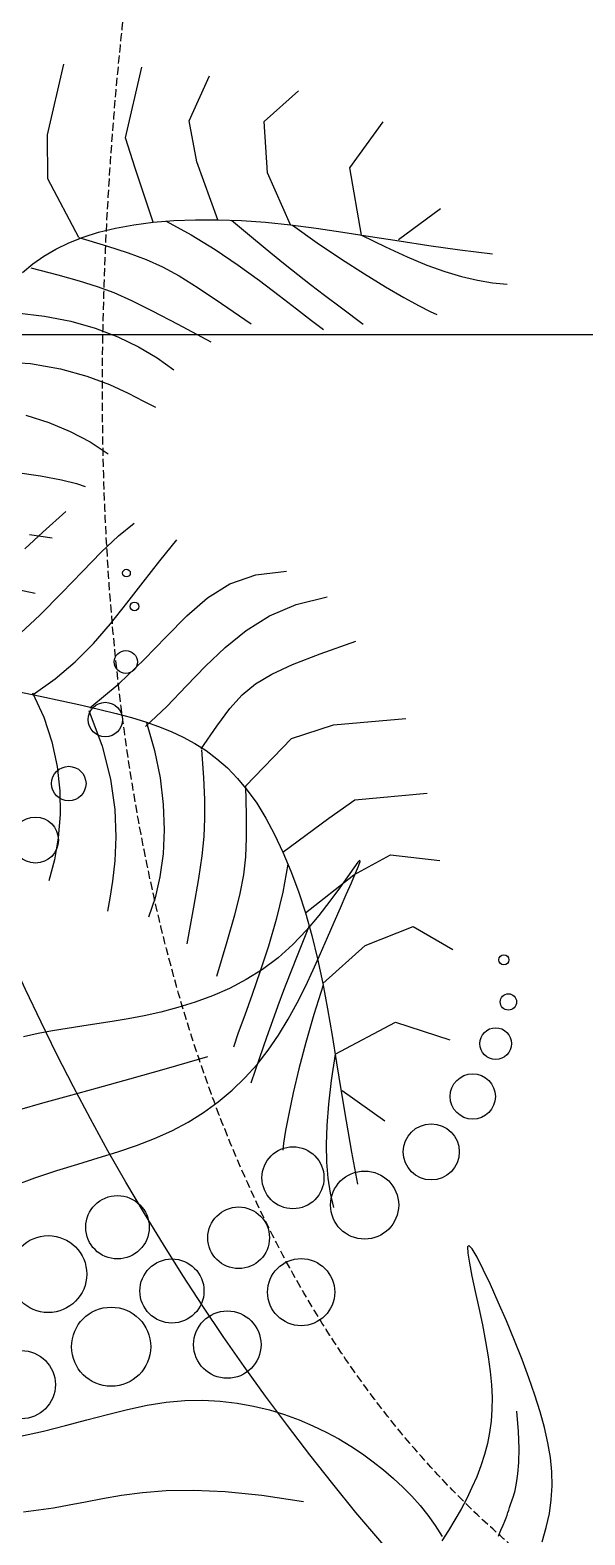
# Model space of a CAD drawing. Header units: millimetres. Extents: x -1030105 to 906887, y -616134 to 1220667.
# Drawn here: x -103312 to -102447, y 540522 to 542870 of the extents above; entities that cross this region are included whole.
import ezdxf
from ezdxf.enums import TextEntityAlignment as Align

# ---------------------------------------------------------------- set-up
doc = ezdxf.new("R2010")
doc.units = ezdxf.units.MM
doc.header["$MEASUREMENT"] = 0
doc.linetypes.add('CENTER', pattern=[2, 1.25, -0.25, 0.25, -0.25])
doc.linetypes.add('DASH', pattern=[0.35, 0.25, -0.1])
doc.layers.add('A-Furniture', color=143, linetype='Continuous')
doc.layers.add('A-Tree', color=98, linetype='Continuous')
doc.styles.add('Arial_Bold', font='arialbd.ttf')

# ---------------------------------------------------------------- blocks, each defined once
blk = doc.blocks.new('FUR')
at = {"layer": 'A-Furniture'}
blk.add_spline([(-46363.2, 38182.9), (-48352.5, 38723.5), (-50738.5, 38178), (-51362, 36517), (-50932.5, 34079.5), (-50064.5, 32040.5), (-50421.5, 30984.5), (-51848, 29643), (-52520.5, 28302), (-51538.5, 26726), (-50124.5, 25889.5), (-50095, 24971), (-52639.5, 24599), (-55765, 24191), (-58101.5, 22242.5), (-58906.5, 18981.5), (-56698.5, 16186.5), (-53355, 16334.5), (-51777.5, 19442.5), (-50750.5, 19799.5), (-49708, 18980.5), (-48064, 17526), (-44522, 19754.5), (-45333.5, 23059), (-45063.5, 25559.5), (-44007, 26675), (-42620, 29779.5), (-44288.5, 31022.5), (-44768.5, 31764), (-44667, 32856), (-43949.5, 34829.5), (-44667.5, 36918), (-46363.2, 38182.9)], degree=3, dxfattribs=at)
at = {"layer": 'A-Furniture', "color": 8, "linetype": 'DASH', "ltscale": 50}
blk.add_spline([(-50566, 37159), (-51008, 36018.5), (-50216.5, 33499), (-49314.5, 31733), (-50014, 29838.5), (-51873, 28827), (-52222.5, 28146.5), (-51693.5, 27011), (-49883, 26208.5), (-49561.5, 25206.5), (-50398.5, 23780.5), (-53858.5, 23928), (-55625, 23971), (-58352, 20316.5), (-57894, 17234), (-55904, 16635), (-53916.5, 17058), (-52628, 18971), (-51724, 19729.5), (-50444, 19895.5), (-49094.5, 18897.5), (-47843, 18106.5), (-46008, 18156.5), (-44972, 19467.5), (-45616, 21675), (-45842.5, 25106), (-44013.5, 27180), (-43514, 29135.5), (-44916.5, 31444), (-45133.5, 32869), (-44396.5, 34640.5), (-45722, 37013), (-47384.5, 37836.5), (-50304.5, 37554), (-50566, 37159)], degree=3, dxfattribs=at)
blk = doc.blocks.new('CAY8')
at = {"color": 0, "linetype": 'ByBlock'}
for p, q in [((-547.9, 478.76), (-544.18, 486.08)), ((-571.53, 468.72), (-562.77, 484.66)), ((-552.24, 471.48), (-547.9, 478.76)), ((-557.34, 464.08), (-552.24, 471.48)), ((-589.43, 438.98), (-596.9, 467.08)), ((-580.17, 453.55), (-571.53, 468.72)), ((-563.36, 456.44), (-557.34, 464.08)), ((-636.57, 428.62), (-653.56, 455.29)), ((-588.61, 439.06), (-580.17, 453.55)), ((-570.42, 448.43), (-563.36, 456.44)), ((-578.67, 439.91), (-570.42, 448.43)), ((-596.79, 425.17), (-588.61, 439.06)), ((-588.27, 430.76), (-578.67, 439.91)), ((-558.32, 429.97), (-550.89, 436.1)), ((-550.89, 436.1), (-545.65, 440.69)), ((-545.65, 440.69), (-542.85, 443.44)), ((-599.34, 420.83), (-636.57, 428.62)), ((-599.34, 420.83), (-588.27, 430.76)), ((-567.65, 422.63), (-558.32, 429.97)), ((-604.64, 411.79), (-596.79, 425.17)), ((-578.61, 414.36), (-567.65, 422.63)), ((-678.07, 393.78), (-686.88, 417.78)), ((-612.09, 398.83), (-604.64, 411.79)), ((-590.94, 405.48), (-578.61, 414.36)), ((-604.35, 396.3), (-590.94, 405.48)), ((-565.66, 395.62), (-552.83, 403.51)), ((-650.77, 384.91), (-678.07, 393.78)), ((-619.08, 386.22), (-612.09, 398.83)), ((-618.58, 387.12), (-604.35, 396.3)), ((-575.82, 389.41), (-565.66, 395.62)), ((-619.08, 386.22), (-650.77, 384.91)), ((-625.54, 373.86), (-619.08, 386.22)), ((-584.25, 384.33), (-575.82, 389.41)), ((-599.72, 375.35), (-591.9, 379.82)), ((-591.9, 379.82), (-584.25, 384.33)), ((-574.42, 372.1), (-565.38, 377.42)), ((-565.38, 377.42), (-558.25, 381.82)), ((-693.68, 355.05), (-712.89, 374.89)), ((-631.4, 361.69), (-625.54, 373.86)), ((-619.64, 364.29), (-608.65, 370.35)), ((-608.65, 370.35), (-599.72, 375.35)), ((-584.97, 365.88), (-574.42, 372.1)), ((-636.65, 349.74), (-631.4, 361.69)), ((-633.64, 356.6), (-619.64, 364.29)), ((-596.63, 358.8), (-584.97, 365.88)), ((-670.95, 350.68), (-693.68, 355.05)), ((-609.01, 350.91), (-596.63, 358.8)), ((-636.65, 349.74), (-670.95, 350.68)), ((-641.28, 338.06), (-636.65, 349.74)), ((-621.72, 342.22), (-609.01, 350.91)), ((-592.64, 334.37), (-576.03, 345.52)), ((-351.64, 306), (-340.15, 344.76)), ((-697.95, 318.68), (-731.26, 341.59)), ((-645.27, 326.71), (-641.28, 338.06)), ((-634.35, 332.78), (-621.72, 342.22)), ((-308.55, 301.69), (-297.06, 340.45)), ((-648.61, 315.72), (-645.27, 326.71)), ((-646.51, 322.62), (-634.35, 332.78)), ((-605.48, 325.54), (-592.64, 334.37)), ((-421.54, 311.33), (-419.15, 328.97)), ((-391.03, 313.6), (-390.43, 334.71)), ((-272.64, 308.87), (-259.72, 333.27)), ((-680.23, 317.46), (-697.95, 318.68)), ((-615.5, 318.17), (-605.48, 325.54)), ((-590.78, 307.61), (-574.94, 321)), ((-230.99, 306), (-210.88, 321.79)), ((-648.61, 315.72), (-680.23, 317.46)), ((-651.3, 305.16), (-648.61, 315.72)), ((-630.78, 304.52), (-623.62, 311.45)), ((-623.62, 311.45), (-615.5, 318.17)), ((-445.23, 296.57), (-440.7, 313.18)), ((-421.1, 295.19), (-421.54, 311.33)), ((-391.16, 297.27), (-391.03, 313.6)), ((-715.36, 279.03), (-748.67, 301.93)), ((-653.31, 295.07), (-651.3, 305.16)), ((-637.92, 296.57), (-630.78, 304.52)), ((-603.01, 297.09), (-590.78, 307.61)), ((-353.08, 281.6), (-351.64, 306)), ((-304.24, 284.47), (-308.55, 301.69)), ((-269.77, 285.9), (-272.64, 308.87)), ((-230.99, 277.29), (-230.99, 306)), ((-185.02, 277.29), (-164.91, 301.69)), ((-654.63, 285.5), (-653.31, 295.07)), ((-645.98, 286.75), (-637.92, 296.57)), ((-612.52, 288.53), (-603.01, 297.09)), ((-577.61, 290.05), (-567.95, 296.07)), ((-445.75, 281.34), (-445.23, 296.57)), ((-418.36, 280.16), (-421.1, 295.19)), ((-390.53, 284.53), (-391.16, 297.27)), ((-655.88, 274.22), (-645.98, 286.75)), ((-655.27, 276.49), (-654.63, 285.5)), ((-620.19, 281.01), (-612.52, 288.53)), ((-587.18, 282.69), (-577.61, 290.05)), ((-275.46, 291.78), (-276.22, 291.99)), ((-276.22, 291.99), (-275.57, 290.51)), ((-275.57, 290.51), (-273.44, 287.2)), ((-273.44, 290.06), (-275.46, 291.78)), ((-270.29, 287.04), (-273.44, 290.06)), ((-273.44, 287.2), (-270.09, 282.21)), ((-266.18, 282.92), (-270.29, 287.04)), ((-260.07, 253), (-269.77, 285.9)), ((-692.59, 270.12), (-715.36, 279.03)), ((-655.26, 267.99), (-655.27, 276.49)), ((-626.89, 273.62), (-620.19, 281.01)), ((-596.56, 274.03), (-587.18, 282.69)), ((-558.04, 274.14), (-552.38, 278.94)), ((-443.08, 266.85), (-445.75, 281.34)), ((-413.87, 265.87), (-418.36, 280.16)), ((-388.87, 274.17), (-390.53, 284.53)), ((-337.84, 247.95), (-353.08, 281.6)), ((-296.12, 253.86), (-304.24, 284.47)), ((-270.09, 282.21), (-265.84, 275.77)), ((-261.23, 277.9), (-266.18, 282.92)), ((-255.59, 272.19), (-261.23, 277.9)), ((-219.95, 247.56), (-230.99, 277.29)), ((-180.93, 239.47), (-185.02, 277.29)), ((-655.88, 274.22), (-692.59, 270.12)), ((-654.62, 259.95), (-655.26, 267.99)), ((-633.5, 265.45), (-626.89, 273.62)), ((-605.6, 264.08), (-596.56, 274.03)), ((-565.25, 267.87), (-558.04, 274.14)), ((-385.89, 265.01), (-388.87, 274.17)), ((-265.84, 275.77), (-261.02, 268.1)), ((-261.02, 268.1), (-255.94, 259.43)), ((-249.4, 265.97), (-255.59, 272.19)), ((-52.02, 270.41), (-54.57, 269.45)), ((-54.57, 269.45), (-54.03, 268.41)), ((-54.03, 268.41), (-50.73, 267.27)), ((-46.72, 271.25), (-52.02, 270.41)), ((-39.14, 271.99), (-46.72, 271.25)), ((-29.8, 272.59), (-39.14, 271.99)), ((-19.18, 273.06), (-29.8, 272.59)), ((-7.78, 273.39), (-19.18, 273.06)), ((3.92, 273.56), (-7.78, 273.39)), ((15.4, 273.55), (3.92, 273.56)), ((26.27, 273.37), (15.4, 273.55)), ((36.49, 272.96), (26.27, 273.37)), ((46.11, 272.28), (36.49, 272.96)), ((55.17, 271.29), (46.11, 272.28)), ((63.73, 269.93), (55.17, 271.29)), ((71.84, 268.17), (63.73, 269.93)), ((79.53, 265.95), (71.84, 268.17)), ((-653.4, 252.3), (-654.62, 259.95)), ((-640.91, 255.59), (-633.5, 265.45)), ((-614.21, 252.85), (-605.6, 264.08)), ((-582.5, 249.94), (-573.55, 259.87)), ((-573.55, 259.87), (-565.25, 267.87)), ((-472.02, 249.74), (-479.48, 262.94)), ((-438.04, 252.48), (-443.08, 266.85)), ((-408.17, 251.93), (-413.87, 265.87)), ((-381.31, 255.85), (-385.89, 265.01)), ((-242.82, 259.41), (-249.4, 265.97)), ((-50.73, 267.27), (-45.19, 266.03)), ((-45.19, 266.03), (-37.91, 264.7)), ((-37.91, 264.7), (-29.38, 263.28)), ((-29.38, 263.28), (-20.12, 261.76)), ((-20.12, 261.76), (-10.62, 260.15)), ((-10.62, 260.15), (-1.4, 258.44)), ((51.88, 257.04), (41.09, 260.35)), ((86.88, 263.24), (79.53, 265.95)), ((93.91, 259.98), (86.88, 263.24)), ((100.71, 256.14), (93.91, 259.98)), ((-651.63, 244.98), (-653.4, 252.3)), ((-649.99, 243.12), (-640.91, 255.59)), ((-622.24, 240.38), (-614.21, 252.85)), ((-431.43, 237.58), (-438.04, 252.48)), ((-401.81, 237.97), (-408.17, 251.93)), ((-374.83, 245.49), (-381.31, 255.85)), ((-326.73, 250.25), (-317.22, 251.94)), ((-317.22, 251.94), (-307, 253.14)), ((-307, 253.14), (-296.12, 253.86)), ((-296.12, 253.86), (-284.64, 254.07)), ((-288.91, 253.99), (-275.49, 245.56)), ((-284.64, 254.07), (-272.61, 253.79)), ((-272.61, 253.79), (-260.07, 253)), ((-260.07, 253), (-247.08, 251.69)), ((-255.94, 259.43), (-250.94, 249.99)), ((-252.62, 252.25), (-240.98, 241.31)), ((-247.08, 251.69), (-233.7, 249.88)), ((-235.96, 252.57), (-242.82, 259.41)), ((-228.97, 245.44), (-235.96, 252.57)), ((-160.61, 235.66), (-136.19, 251.45)), ((-1.4, 258.44), (7.15, 256.63)), ((7.15, 256.63), (15, 254.69)), ((15, 254.69), (22.23, 252.59)), ((22.23, 252.59), (28.92, 250.3)), ((60.77, 253.86), (51.88, 257.04)), ((67.98, 250.85), (60.77, 253.86)), ((107.32, 251.7), (100.71, 256.14)), ((113.82, 246.6), (107.32, 251.7)), ((-649.36, 237.93), (-651.63, 244.98)), ((-591.64, 237.84), (-582.5, 249.94)), ((-547.86, 238.09), (-537.98, 245.06)), ((-493.37, 233.62), (-496.72, 244.28)), ((-464.39, 236.88), (-472.02, 249.74)), ((-366.19, 232.74), (-374.83, 245.49)), ((-351.02, 242.33), (-343.57, 245.43)), ((-343.57, 245.43), (-335.49, 248.07)), ((-337.84, 247.95), (-322.86, 242.4)), ((-335.49, 248.07), (-326.73, 250.25)), ((-275.49, 245.56), (-262.61, 236.47)), ((-250.94, 249.99), (-246.34, 240)), ((-233.7, 249.88), (-219.95, 247.56)), ((-221.98, 238.02), (-228.97, 245.44)), ((-219.95, 247.56), (-205.79, 244.81)), ((-218.94, 247.36), (-205.81, 236.66)), ((-205.79, 244.81), (-191.17, 241.73)), ((28.92, 250.3), (35.15, 247.77)), ((35.15, 247.77), (40.98, 244.98)), ((40.98, 244.98), (46.51, 241.89)), ((73.73, 248.04), (67.98, 250.85)), ((78.24, 245.45), (73.73, 248.04)), ((81.71, 243.13), (78.24, 245.45)), ((84.37, 241.09), (81.71, 243.13)), ((-629.6, 226.66), (-622.24, 240.38)), ((-600.52, 223.34), (-591.64, 237.84)), ((-557.39, 229.96), (-547.86, 238.09)), ((-456.83, 224.18), (-464.39, 236.88)), ((-424.07, 221.54), (-431.43, 237.58)), ((-395.32, 223.6), (-401.81, 237.97)), ((-370.33, 230.53), (-364.33, 234.87)), ((-364.33, 234.87), (-357.92, 238.81)), ((-357.92, 238.81), (-351.02, 242.33)), ((-322.86, 242.4), (-311.03, 237.77)), ((-311.03, 237.77), (-301.26, 233.44)), ((-262.61, 236.47), (-250.42, 227.07)), ((-246.34, 240), (-242.46, 229.69)), ((-240.98, 241.31), (-231.81, 232.73)), ((-215.1, 230.33), (-221.98, 238.02)), ((-205.81, 236.66), (-192.93, 226.74)), ((-191.17, 241.73), (-176.02, 238.39)), ((-180.93, 239.47), (-168.07, 232.01)), ((-176.02, 238.39), (-160.28, 234.91)), ((-160.28, 234.91), (-143.89, 231.36)), ((46.51, 241.89), (51.81, 238.46)), ((51.81, 238.46), (56.94, 234.68)), ((56.94, 234.68), (61.91, 230.57)), ((86.43, 239.38), (84.37, 241.09)), ((88.08, 237.99), (86.43, 239.38)), ((89.44, 236.86), (88.08, 237.99)), ((90.62, 235.88), (89.44, 236.86)), ((91.72, 234.96), (90.62, 235.88)), ((92.83, 233.99), (91.72, 234.96)), ((-566.4, 220.71), (-557.39, 229.96)), ((-529.13, 222.62), (-525.8, 226.45)), ((-488.43, 221.32), (-493.37, 233.62)), ((-375.99, 225.81), (-370.33, 230.53)), ((-365.59, 232.73), (-350.93, 227.95)), ((-350.93, 227.95), (-339.26, 223.95)), ((-301.26, 233.44), (-292.46, 228.77)), ((-292.46, 228.77), (-283.56, 223.12)), ((-250.42, 227.07), (-239.08, 217.74)), ((-242.46, 229.69), (-239.57, 219.24)), ((-231.81, 232.73), (-224.3, 225.78)), ((-208.49, 222.37), (-215.1, 230.33)), ((-192.93, 226.74), (-180.68, 217.76)), ((-168.07, 232.01), (-156.4, 225.72)), ((-143.89, 231.36), (-126.79, 227.83)), ((-126.79, 227.83), (-108.92, 224.42)), ((61.91, 230.57), (66.75, 226.15)), ((66.75, 226.15), (71.44, 221.46)), ((94.07, 232.88), (92.83, 233.99)), ((95.52, 231.52), (94.07, 232.88)), ((97.29, 229.83), (95.52, 231.52)), ((99.46, 227.72), (97.29, 229.83)), ((102, 225.2), (99.46, 227.72)), ((-608.69, 206.22), (-600.52, 223.34)), ((-574.73, 210.37), (-566.4, 220.71)), ((-534.18, 215.52), (-529.13, 222.62)), ((-482.34, 207.59), (-488.43, 221.32)), ((-449.59, 211.47), (-456.83, 224.18)), ((-416.77, 203.72), (-424.07, 221.54)), ((-389.24, 208.43), (-395.32, 223.6)), ((-386.54, 215.29), (-381.36, 220.73)), ((-381.36, 220.73), (-375.99, 225.81)), ((-339.26, 223.95), (-329.45, 220.19)), ((-329.45, 220.19), (-320.35, 216.1)), ((-283.56, 223.12), (-273.46, 215.87)), ((-239.57, 219.24), (-237.62, 208.76)), ((-224.3, 225.78), (-217.63, 219.73)), ((-217.63, 219.73), (-210.98, 213.84)), ((-202.26, 214.15), (-208.49, 222.37)), ((-180.68, 217.76), (-169.43, 209.89)), ((-156.4, 225.72), (-145.75, 220.5)), ((-145.75, 220.5), (-135.94, 216.26)), ((71.44, 221.46), (75.99, 216.52)), ((-540.47, 205.58), (-534.18, 215.52)), ((-510.75, 195.28), (-516.83, 211.26)), ((-442.93, 198.57), (-449.59, 211.47)), ((-396.71, 203.02), (-391.62, 209.41)), ((-391.62, 209.41), (-386.54, 215.29)), ((-391.16, 209.87), (-374.94, 208.25)), ((-320.35, 216.1), (-310.83, 211.13)), ((-310.83, 211.13), (-299.75, 204.73)), ((-273.46, 215.87), (-261.09, 206.39)), ((-239.08, 217.74), (-228.75, 208.83)), ((-210.98, 213.84), (-203.55, 207.4)), ((-196.55, 205.68), (-202.26, 214.15)), ((-169.43, 209.89), (-159.56, 203.29)), ((-135.94, 216.26), (-126.82, 212.9)), ((-126.82, 212.9), (-118.21, 210.33)), ((-118.21, 210.33), (-109.94, 208.46)), ((75.99, 216.52), (80.4, 211.38)), ((80.4, 211.38), (84.69, 206.05)), ((-547.55, 193.22), (-540.47, 205.58)), ((-475.56, 192.61), (-482.34, 207.59)), ((-410.35, 183.49), (-416.77, 203.72)), ((-401.94, 196.02), (-396.71, 203.02)), ((-374.94, 208.25), (-359.63, 205.5)), ((-359.63, 205.5), (-345.28, 201.71)), ((-345.28, 201.71), (-331.95, 197)), ((-299.75, 204.73), (-285.96, 196.35)), ((-261.09, 206.39), (-245.35, 194.04)), ((-237.62, 208.76), (-236.5, 198.3)), ((-228.75, 208.83), (-219.58, 200.72)), ((-203.55, 207.4), (-194.5, 199.65)), ((-191.47, 196.95), (-196.55, 205.68)), ((-159.56, 203.29), (-151.44, 198.12)), ((-109.94, 208.46), (-101.83, 207.18)), ((84.69, 206.05), (88.84, 200.58)), ((-512.36, 187.84), (-505.94, 198.9)), ((-505.86, 182.43), (-510.75, 195.28)), ((-437.08, 185.3), (-442.93, 198.57)), ((-407.41, 188.32), (-401.94, 196.02)), ((-331.95, 197), (-319.69, 191.47)), ((-285.96, 196.35), (-268.33, 185.42)), ((-236.5, 198.3), (-236.12, 187.94)), ((-219.58, 200.72), (-211.72, 193.77)), ((-211.72, 193.77), (-205.33, 188.34)), ((-194.5, 199.65), (-183.03, 189.89)), ((-187.04, 187.97), (-191.47, 196.95)), ((-151.44, 198.12), (-145.45, 194.55)), ((-145.45, 194.55), (-141.97, 192.74)), ((70.07, 190.93), (76.74, 193)), ((76.74, 193), (83.59, 194.73)), ((83.59, 194.73), (90.67, 196.09)), ((88.84, 200.58), (92.88, 194.99)), ((-468.53, 176.58), (-475.56, 192.61)), ((-432.3, 171.5), (-437.08, 185.3)), ((-413.24, 179.85), (-407.41, 188.32)), ((-319.69, 191.47), (-308.55, 185.23)), ((-308.55, 185.23), (-298.6, 178.39)), ((-236.12, 187.94), (-236.37, 177.72)), ((-183.26, 178.74), (-187.04, 187.97)), ((50.65, 182.73), (57.06, 185.78)), ((57.06, 185.78), (63.52, 188.52)), ((63.52, 188.52), (70.07, 190.93)), ((-493.16, 160.01), (-480.82, 178.66)), ((-461.72, 159.69), (-468.53, 176.58)), ((-419.53, 170.52), (-413.24, 179.85)), ((-409.1, 182.55), (-387.93, 182.05)), ((-387.93, 182.05), (-369.12, 179.57)), ((-369.12, 179.57), (-352.59, 175.61)), ((-298.6, 178.39), (-289.88, 171.07)), ((-236.37, 177.72), (-237.13, 167.71)), ((-180.13, 169.26), (-183.26, 178.74)), ((37.86, 175.71), (44.24, 179.38)), ((44.24, 179.38), (50.65, 182.73)), ((-428.83, 157), (-432.3, 171.5)), ((-426.4, 160.23), (-419.53, 170.52)), ((-352.59, 175.61), (-338.25, 170.65)), ((-338.25, 170.65), (-326.04, 165.21)), ((-237.13, 167.71), (-238.31, 157.98)), ((-207.95, 149.37), (-205.62, 173.13)), ((-177.65, 159.53), (-180.13, 169.26)), ((25.22, 167.33), (31.51, 171.69)), ((31.51, 171.69), (37.86, 175.71)), ((-433.96, 148.92), (-426.4, 160.23)), ((-326.04, 165.21), (-315.87, 159.79)), ((-315.87, 159.79), (-307.68, 154.87)), ((-175.83, 149.55), (-177.65, 159.53)), ((12.88, 157.45), (19, 162.58)), ((19, 162.58), (25.22, 167.33)), ((-429.69, 156.95), (-414.82, 157.72)), ((-414.82, 157.72), (-400.44, 156.89)), ((-400.44, 156.89), (-386.64, 154.61)), ((-386.64, 154.61), (-373.49, 151.03)), ((-373.49, 151.03), (-361.08, 146.31)), ((-307.68, 154.87), (-301.37, 150.97)), ((-238.31, 157.98), (-239.79, 148.59)), ((1, 145.92), (6.87, 151.9)), ((6.87, 151.9), (12.88, 157.45)), ((-361.08, 146.31), (-349.5, 140.6)), ((-239.79, 148.59), (-241.49, 139.57)), ((-210.11, 128.31), (-207.95, 149.37)), ((-174.65, 139.32), (-175.83, 149.55)), ((-4.73, 139.49), (1, 145.92)), ((-349.5, 140.6), (-338.82, 134.05)), ((-338.82, 134.05), (-329.14, 126.81)), ((-241.49, 139.57), (-243.31, 130.89)), ((-174.12, 128.84), (-174.65, 139.32)), ((-10.23, 132.6), (-4.73, 139.49)), ((-243.31, 130.89), (-245.22, 122.47)), ((-212.09, 109.65), (-210.11, 128.31)), ((-174.22, 118.11), (-174.12, 128.84)), ((-15.47, 125.23), (-10.23, 132.6)), ((32.39, 111.14), (44.24, 131.51)), ((-245.22, 122.47), (-247.14, 114.24)), ((-174.79, 107.07), (-174.22, 118.11)), ((-24.86, 109.02), (-20.36, 117.37)), ((-20.36, 117.37), (-15.47, 125.23)), ((-247.14, 114.24), (-249, 106.14)), ((-213.87, 93.1), (-212.09, 109.65)), ((-28.89, 100.15), (-24.86, 109.02)), ((23.05, 93.06), (32.39, 111.14)), ((-249, 106.14), (-250.76, 98.09)), ((-175.66, 95.68), (-174.79, 107.07)), ((-250.76, 98.09), (-252.33, 90.03)), ((-215.43, 78.34), (-213.87, 93.1)), ((-176.66, 83.89), (-175.66, 95.68)), ((-32.39, 90.76), (-28.89, 100.15)), ((15.85, 77.03), (23.05, 93.06)), ((-252.33, 90.03), (-253.68, 81.89)), ((-177.61, 71.66), (-176.66, 83.89)), ((-35.31, 80.83), (-32.39, 90.76)), ((-216.77, 65.09), (-215.43, 78.34)), ((-37.62, 70.35), (-35.31, 80.83)), ((10.44, 62.79), (15.85, 77.03)), ((-178.33, 58.92), (-177.61, 71.66)), ((-39.45, 59.38), (-37.62, 70.35)), ((-178.65, 45.63), (-178.33, 58.92)), ((-40.98, 47.95), (-39.45, 59.38)), ((6.47, 50.08), (10.44, 62.79)), ((-42.38, 36.11), (-40.98, 47.95)), ((3.59, 38.66), (6.47, 50.08)), ((-43.84, 23.9), (-42.38, 36.11)), ((1.43, 28.28), (3.59, 38.66)), ((-0.34, 18.67), (1.43, 28.28)), ((-45.52, 11.39), (-43.84, 23.9)), ((-2.04, 9.61), (-0.34, 18.67)), ((-47.6, -1.4), (-45.52, 11.39)), ((-3.8, 0.99), (-2.04, 9.61)), ((-5.7, -7.3), (-3.8, 0.99)), ((-7.81, -15.35), (-5.7, -7.3))]:
    blk.add_line(p, q, dxfattribs=at)
for centre, radius in [((-195.13, 346.05), 2.82), ((-172.43, 339.75), 4.55), ((-153.51, 324.62), 8.82), ((-130.8, 301.93), 12.61), ((-110.62, 269.16), 15.59), ((-96.75, 223.79), 18.95), ((-472.52, 230.08), 2.13), ((-453.64, 227.38), 2.43), ((-426.66, 211.54), 6.4), ((-125.54, 192.34), 17.25), ((-401.03, 189.14), 9.6), ((-64.67, 173.13), 18.67), ((-105.58, 151.95), 17.15), ((-375.4, 157.12), 9.6), ((-52.61, 124.22), 18.74), ((-352.98, 128.31), 12.81), ((-91.71, 106.57), 17.83), ((-135.85, 91.45), 17.65), ((-75.31, 63.72), 22.01), ((-125.76, 46.07), 21.4), ((-74.05, 9.52), 18.95)]:
    blk.add_circle(centre, radius, dxfattribs=at)
blk = doc.blocks.new('CÂY')
at = {"layer": 'A-Tree', "color": 8, "ltscale": 10, "xscale": 2.803183510899544, "yscale": 2.803183510899544, "zscale": 2.803183510899544, "rotation": 291.5900284977349}
blk.add_blockref('CAY8', (-14080.8, 31442.2), dxfattribs=at)
blk = doc.blocks.new('BỐ TRÍ LAY OUT')
at = {"layer": 'A-Furniture', "color": 3}
for name, p in [('CÂY', (4286.8, 4469.3)), ('FUR', (48783.7, 18654.7))]:
    blk.add_blockref(name, p, dxfattribs=at)
blk = doc.blocks.new('*U1486')
at = {"color": 8, "linetype": 'CENTER', "ltscale": 500}
blk.add_line((-6392.643, 7811.818), (-6055.483, 7811.818), dxfattribs=at)
at = {"style": 'Arial_Bold'}
blk.add_attdef('TRUC', text='', height=2.5, dxfattribs=at).set_placement((-6401.948, 7811.818), align=Align.MIDDLE_CENTER)
blk = doc.blocks.new('TRỤC')
at = {"color": 0, "xscale": 199.9999999999901, "yscale": 199.9999999999901, "zscale": 199.9999999999901}
blk.add_blockref('*U1486', (1270336.3, -1524563.5), dxfattribs=at)
blk = doc.blocks.new('KIẾN TRÚC')
h = blk.add_hatch(color=9)
h.dxf.hatch_style = 1
edge = h.paths.add_edge_path(flags=16)
edge.add_line((62282, 27412), (55232.8, 27412))
edge.add_arc((32545.5, 30716.7), 22926.7, 284.53695, 351.71258, ccw=False)
edge.add_line((38300.2, 8523.9), (13217.5, 8523.9))
edge.add_arc((23753.1, 24110.8), 18813.6, 227.76772, 235.9443, ccw=False)
edge.add_arc((7788.8, 12733.4), 4187, 236.059, 322.4361, ccw=False)
edge.add_arc((13873.6, 18503.3), 12505.3, 190.83274, 227.66057, ccw=False)
edge.add_arc((25477.5, 20792.2), 24332.7, 180.68322, 190.99113, ccw=False)
edge.add_arc((3282.9, 20557.2), 2137.1, 101.0808, 181.4794, ccw=False)
edge.add_line((2872.2, 22654.5), (4986.1, 23013.1))
edge.add_arc((28039.7, 24288.4), 23088.9, 153.20143, 183.1663, ccw=False)
edge.add_arc((10232.3, 40544.6), 6483.1, 182.84011, 244.39627, ccw=False)
edge.add_arc((-6425, 39970.9), 10185.3, 1.42081, 26.70696)
edge.add_arc((10590.6, 49414.3), 9292.7, 144.71332, 211.57549, ccw=False)
edge.add_arc((-12326.2, 64090.2), 17935.6, 328.73754, 356.18995)
edge.add_arc((16735.3, 62308.6), 11181, 84.12439, 176.97619, ccw=False)
edge.add_arc((20709, 99752.5), 26473.2, 263.86537, 288.48696)
edge.add_arc((35667.4, 54479.7), 21207.1, 73.35107, 108.03024, ccw=False)
edge.add_arc((44765.5, 84516.2), 10177.4, 252.72587, 285.71301)
edge.add_arc((49659, 68416), 6655.6, 49.49954, 108.73112, ccw=False)
edge.add_arc((48035, 66009.8), 9545.5, -2.32883, 51.46764, ccw=False)
edge.add_line((57572.7, 65622), (49483.5, 65623.9))
edge.add_line((49483.5, 65623.9), (62282, 65623.9))
edge.add_line((62282, 65623.9), (62282, 27412))
h.paths.add_polyline_path([(0, 77895.5), (64428.5, 77895.5), (64428.5, -0.6), (-1.8, 0.6)])
at = {"color": 3}
blk.add_blockref('TRỤC', (5188.8, 8718.3), dxfattribs=at)

msp = doc.modelspace()

# ---------------------------------------------------------------- block references
at = {"color": 3}
for name, p in [('KIẾN TRÚC', (-106778.5, 495876.5)), ('BỐ TRÍ LAY OUT', (-93480.293, 504642.113))]:
    msp.add_blockref(name, p, dxfattribs=at)

doc.saveas('drawing.dxf')
